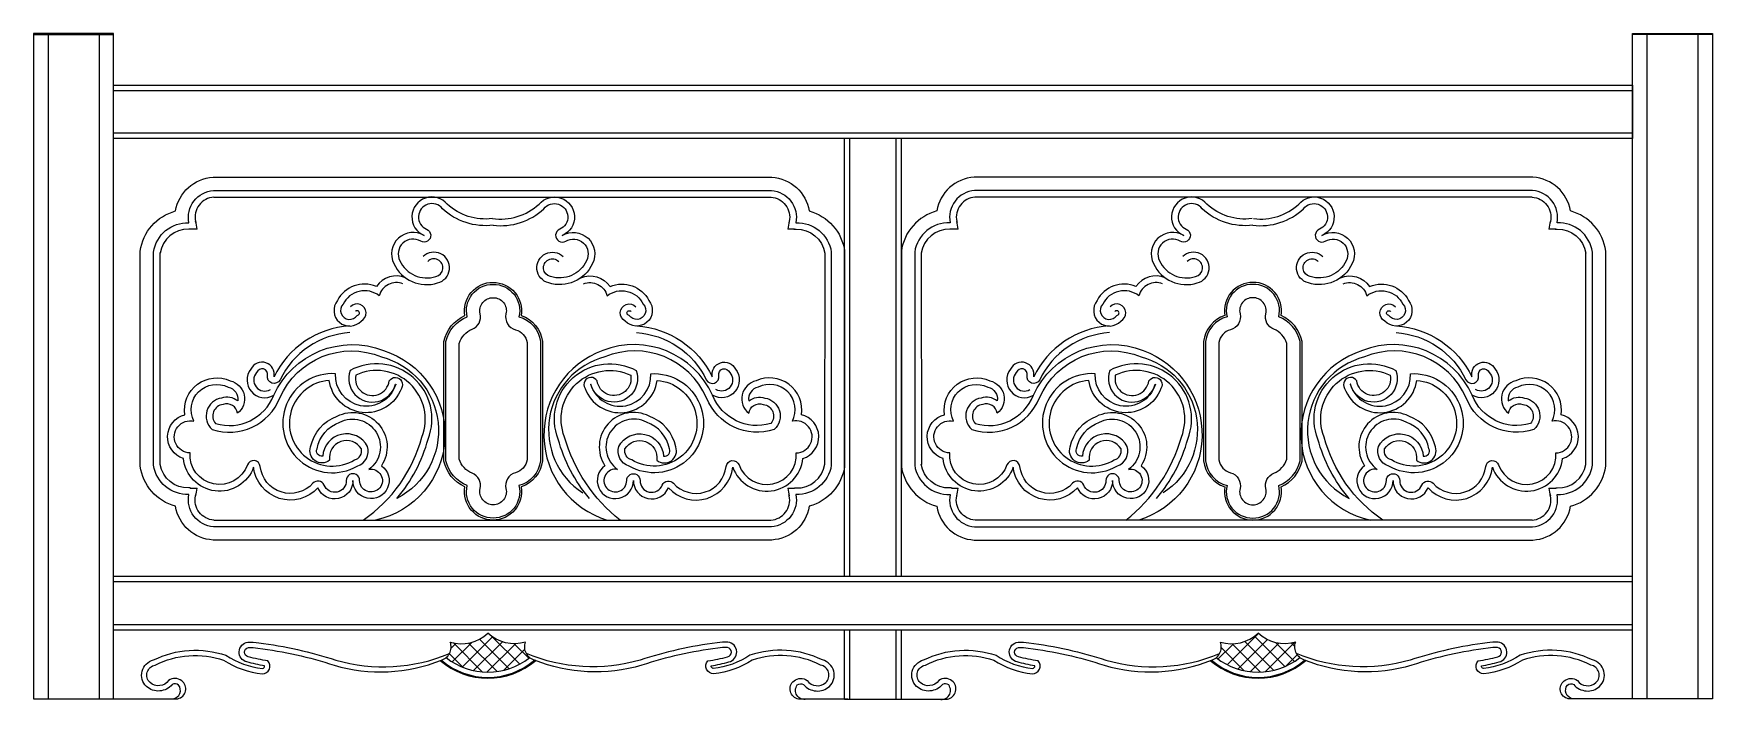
# Model space of a CAD drawing. Header units: metres. Extents: x 142 to 2662, y 3588 to 4588.
import ezdxf

# ---------------------------------------------------------------- set-up
doc = ezdxf.new("R2010")
doc.units = ezdxf.units.M
for name, color, linetype in [('3', 3, 'Continuous'), ('4', 4, 'Continuous'), ('7', 7, 'Continuous')]:
    doc.layers.add(name, color=color, linetype=linetype)

msp = doc.modelspace()

# ---------------------------------------------------------------- hatches: boundary and pattern name
h = msp.add_hatch()
h.set_pattern_fill('ANSI37', scale=5)
h.paths.add_polyline_path([(886.7, 3650.81, -0.33), (880.55, 3674.11, -0.27), (823.98, 3687.58, -0.27), (767.42, 3674.11, -0.33), (761.27, 3650.81, 0.35)])
h = msp.add_hatch()
h.set_pattern_fill('ANSI37', scale=5)
h.paths.add_polyline_path([(2042.77, 3650.81, -0.33), (2036.61, 3674.11, -0.27), (1980.05, 3687.58, -0.27), (1923.49, 3674.11, -0.33), (1917.33, 3650.81, 0.35)])

# ---------------------------------------------------------------- linework, layer by layer
at = {"layer": '3'}
for p, q in [((262.02, 4502.58), (2542.02, 4502.58)), ((2542.02, 4438.58), (262.02, 4438.58)), ((1367.45, 3772.42), (1367.45, 4430.58)), ((1436.59, 3772.42), (1436.59, 4430.58)), ((412.7, 4342.46), (1249.08, 4342.43)), ((2391.34, 4342.46), (1554.95, 4342.43)), ((332.02, 3940.67), (332.02, 4259.2)), ((2472.02, 3940.67), (2472.02, 4259.2)), ((1329.57, 4258.47), (1329.45, 3940.67)), ((1474.46, 4258.47), (1474.59, 3940.67)), ((412.7, 3857.41), (1248.77, 3857.41)), ((2391.34, 3857.41), (1555.27, 3857.41)), ((2542.02, 3764.42), (262.02, 3764.42)), ((262.02, 3700.42), (2542.02, 3700.42)), ((1367.45, 3588.28), (1367.45, 3692.42)), ((1436.59, 3588.28), (1436.59, 3692.42))]:
    msp.add_line(p, q, dxfattribs=at)
for points in [[(412.7, 4342.46, 0.46), (385.2, 4306.16, 0.01), (385.54, 4304.62, -0.04)], [(1248.77, 4342.46, -0.46), (1276.27, 4306.16, -0.01), (1275.93, 4304.62, 0.04)], [(1555.27, 4342.46, 0.46), (1527.77, 4306.16, 0.01), (1528.11, 4304.62)], [(2391.34, 4342.46, -0.46), (2418.84, 4306.16, -0.01), (2418.49, 4304.62)], [(831.9, 4300.34, -0.22), (755.74, 4325.04, 1.29), (732.04, 4294.24, -1.07), (723.06, 4276.42, 0.75), (691.79, 4246.97, 0.38), (745.86, 4223.35, 1.33), (733.6, 4245.99, 1.33)], [(831.9, 4300.34, 0.22), (908.06, 4325.04, -1.29), (931.76, 4294.24, 1.07), (940.74, 4276.42, -0.75), (972.01, 4246.97, -0.38), (917.94, 4223.35, -1.33), (930.2, 4245.99, -1.33)], [(1972.14, 4300.34, -0.22), (1895.98, 4325.04, 1.29), (1872.28, 4294.24, -1.07), (1863.29, 4276.42, 0.75), (1832.03, 4246.97, 0.38), (1886.1, 4223.35, 1.33), (1873.84, 4245.99)], [(1972.14, 4300.34, 0.22), (2048.3, 4325.04, -1.29), (2071.99, 4294.24, 1.07), (2080.98, 4276.42, -0.75), (2112.24, 4246.97, -0.38), (2058.17, 4223.35, -1.33), (2070.43, 4245.99)], [(378.25, 4294.36, -0.04), (375.02, 4294.27, 0.38), (331.89, 4258.47)], [(1283.22, 4294.36, 0.04), (1286.45, 4294.27, -0.38), (1329.57, 4258.47)], [(1520.82, 4294.36, -0.04), (1517.59, 4294.27, 0.38), (1474.46, 4258.47)], [(2425.78, 4294.36, 0.04), (2429.02, 4294.27, -0.38), (2472.14, 4258.47)], [(696.48, 4212.19, 0.46), (660.97, 4194.27, 0.48), (606.59, 4181.62, 1.09), (627.76, 4164.94, 1.46), (624.99, 4170.93, 1.46)], [(905.74, 4054.18), (905.74, 3946.29, -0.29), (874.08, 3907.13, -0.46), (831.8, 3857.41, -0.47), (789.56, 3907.4, -0.24), (757.85, 3946.12), (757.85, 4125.79, -0.24), (789.56, 4164.51, -0.47), (831.8, 4214.5, -0.46), (874.08, 4164.78, -0.29), (905.74, 4125.62), (905.74, 4035.96)], [(967.32, 4212.19, -0.46), (1002.83, 4194.27, -0.48), (1057.21, 4181.62, -1.09), (1036.04, 4164.94, -1.46), (1038.81, 4170.93, -1.46)], [(1836.72, 4212.19, 0.46), (1801.21, 4194.27, 0.48), (1746.83, 4181.62, 1.09), (1768, 4164.94, 1.46), (1765.22, 4170.93)], [(1898.29, 4054.18), (1898.29, 3946.29, 0.29), (1929.95, 3907.13, 0.46), (1972.24, 3857.41, 0.47), (2014.48, 3907.4, 0.24), (2046.19, 3946.12), (2046.19, 4125.79, 0.24), (2014.48, 4164.51, 0.47), (1972.24, 4214.5, 0.46), (1929.95, 4164.78, 0.29), (1898.29, 4125.62), (1898.29, 4035.96)], [(2107.55, 4212.19, -0.46), (2143.06, 4194.27, -0.48), (2197.45, 4181.62, -1.09), (2176.28, 4164.94, -1.46), (2179.05, 4170.93)], [(616.9, 4139.07, 0.27), (512.01, 4068.21, -0.88), (493.21, 4074.55, 0.93), (476.88, 4079.01, 0.86), (497.45, 4053.46, 0.86)], [(1046.9, 4139.07, -0.27), (1151.79, 4068.21, 0.88), (1170.59, 4074.55, -0.93), (1186.92, 4079.01, -0.86), (1166.35, 4053.46, -0.86)], [(1757.14, 4139.07, 0.27), (1652.24, 4068.21, -0.88), (1633.44, 4074.55, 0.93), (1617.12, 4079.01, 0.86), (1637.68, 4053.46)], [(2187.13, 4139.07, -0.27), (2292.03, 4068.21, 0.88), (2310.83, 4074.55, -0.93), (2327.15, 4079.01, -0.86), (2306.59, 4053.46)], [(687.39, 3889.95, 0.11), (734.3, 3979.04, 0.7), (617.09, 4082.02, 1.05), (685.17, 4061.69, -0.84), (685.24, 4060.43, -0.88), (595.35, 4077.2, 1.35), (627.93, 3938.56, 0.41), (643.36, 3968.04, 0.76), (576.13, 3953.25, -0.6), (567.48, 3964.61, -0.27), (601.53, 4004.28, -0.93), (645.33, 3933.56, -2.8), (631.43, 3916.95, 1.01), (611.44, 3916.86, -0.83), (578.04, 3909.91, 0.55), (561.32, 3912.73, -0.65), (482.25, 3937.86, 0.79), (462.91, 3940.18, -0.87), (376.87, 3958.32, -1.11), (382.72, 4006, -0.73), (434, 4056.99, -0.41), (448.37, 4036.43, 0.25), (424.15, 4040.76, 0.63), (409.94, 3993.7, 0.4), (511.69, 4040.97, -0.41), (664.35, 4102.49, -0.69), (687.39, 3889.95)], [(976.41, 3889.95, -0.11), (929.5, 3979.04, -0.7), (1046.71, 4082.02, -1.05), (978.63, 4061.69, 0.84), (978.56, 4060.43, 0.88), (1068.45, 4077.2, -1.35), (1035.88, 3938.56, -0.41), (1020.44, 3968.04, -0.76), (1087.67, 3953.25, 0.6), (1096.32, 3964.61, 0.27), (1062.27, 4004.28, 0.93), (1018.47, 3933.56, 2.8), (1032.37, 3916.95, -1.01), (1052.36, 3916.86, 0.83), (1085.76, 3909.91, -0.55), (1102.48, 3912.73, 0.65), (1181.55, 3937.86, -0.79), (1200.89, 3940.18, 0.87), (1286.93, 3958.32, 1.11), (1281.08, 4006, 0.73), (1229.8, 4056.99, 0.41), (1215.43, 4036.43, -0.25), (1239.65, 4040.76, -0.63), (1253.86, 3993.7, -0.4), (1152.11, 4040.97, 0.41), (999.45, 4102.49, 0.65), (966.24, 3898.36)], [(1827.63, 3889.95, 0.11), (1874.53, 3979.04, 0.7), (1757.33, 4082.02, 1.05), (1825.41, 4061.69, -0.84), (1825.48, 4060.43, -0.88), (1735.58, 4077.2, 1.35), (1768.16, 3938.56, 0.41), (1783.59, 3968.04, 0.76), (1716.36, 3953.25, -0.6), (1707.71, 3964.61, -0.27), (1741.76, 4004.28, -0.93), (1785.56, 3933.56, -2.8), (1771.67, 3916.95, 1.01), (1751.67, 3916.86, -0.83), (1718.28, 3909.91, 0.55), (1701.55, 3912.73, -0.65), (1622.48, 3937.86, 0.79), (1603.15, 3940.18, -0.87), (1517.1, 3958.32, -1.11), (1522.95, 4006, -0.73), (1574.24, 4056.99, -0.41), (1588.61, 4036.43, 0.25), (1564.38, 4040.76, 0.63), (1550.17, 3993.7, 0.4), (1651.93, 4040.97, -0.41), (1804.58, 4102.49, -0.65), (1837.79, 3898.36)], [(2116.65, 3889.95, -0.11), (2069.74, 3979.04, -0.7), (2186.95, 4082.02, -1.05), (2118.87, 4061.69, 0.84), (2118.79, 4060.43, 0.88), (2208.69, 4077.2, -1.35), (2176.11, 3938.56, -0.41), (2160.68, 3968.04, -0.76), (2227.91, 3953.25, 0.6), (2236.56, 3964.61, 0.27), (2202.51, 4004.28, 0.93), (2158.71, 3933.56, 2.8), (2172.6, 3916.95, -1.01), (2192.6, 3916.86, 0.83), (2225.99, 3909.91, -0.55), (2242.72, 3912.73, 0.65), (2321.79, 3937.86, -0.79), (2341.12, 3940.18, 0.87), (2427.17, 3958.32, 1.11), (2421.32, 4006, 0.73), (2370.04, 4056.99, 0.41), (2355.66, 4036.43, -0.25), (2379.89, 4040.76, -0.63), (2394.1, 3993.7, -0.4), (2292.34, 4040.97, 0.41), (2139.69, 4102.49, 0.69), (2116.65, 3889.95)], [(378.25, 3905.51, 0.04), (375.02, 3905.6, -0.37), (332.02, 3940.67, -0.37)], [(1283.22, 3905.51, -0.04), (1286.45, 3905.6, 0.38), (1329.57, 3941.4)], [(1520.82, 3905.51, 0.04), (1517.59, 3905.6, -0.38), (1474.46, 3941.4)], [(2425.78, 3905.51, -0.04), (2429.02, 3905.6, 0.37), (2472.02, 3940.67)], [(412.7, 3857.41, -0.46), (385.2, 3893.71, -0.01), (385.54, 3895.25, 0.04)], [(1248.77, 3857.41, 0.46), (1276.27, 3893.71, 0.01), (1275.93, 3895.25, -0.04)], [(1555.27, 3857.41, -0.46), (1527.77, 3893.71, -0.01), (1528.11, 3895.25)], [(2391.34, 3857.41, 0.46), (2418.84, 3893.71, 0.01), (2418.49, 3895.25)], [(351.57, 3589.07, 0.58), (359.62, 3609.59, 0.3), (350.18, 3610.34, -0.42), (311.41, 3607.35, -0.59), (321.9, 3647.22, -0.2), (430.75, 3654.3, 0.12), (485.65, 3634.66, 0.44), (488.83, 3638.46, -0.03), (462.31, 3644.25, -0.84), (463.72, 3674.01, -0.05), (479.96, 3672.9, -0.05), (595.52, 3647.02, 0.17), (766.3, 3656.78, 0.17)], [(1302.21, 3588.28, -0.7), (1288.42, 3609.65, -0.29), (1297.79, 3610.34, 0.42), (1336.56, 3607.35, 0.59), (1326.07, 3647.22, 0.2), (1217.22, 3654.3, -0.12), (1162.32, 3634.66, -0.44), (1159.14, 3638.46, 0.03), (1185.65, 3644.25, 0.84), (1184.25, 3674.01, 0.05), (1168.01, 3672.9, 0.05), (1052.45, 3647.02, -0.17), (881.67, 3656.78, -0.17)], [(1501.83, 3588.28, 0.7), (1515.62, 3609.65, 0.29), (1506.25, 3610.34, -0.42), (1467.48, 3607.35, -0.59), (1477.96, 3647.22, -0.2), (1586.81, 3654.3, 0.12), (1641.72, 3634.66, 0.44), (1644.89, 3638.46, -0.03), (1618.38, 3644.25, -0.84), (1619.78, 3674.01, -0.05), (1636.02, 3672.9, -0.05), (1751.59, 3647.02, 0.17), (1922.37, 3656.78, 0.17)], [(2452.46, 3589.07, -0.58), (2444.41, 3609.59, -0.3), (2453.85, 3610.34, 0.42), (2492.62, 3607.35, 0.59), (2482.14, 3647.22, 0.2), (2373.29, 3654.3, -0.12), (2318.38, 3634.66, -0.44), (2315.21, 3638.46, 0.03), (2341.72, 3644.25, 0.84), (2340.32, 3674.01, 0.05), (2324.08, 3672.9, 0.05), (2208.51, 3647.02, -0.17), (2037.73, 3656.78, -0.17)]]:
    msp.add_lwpolyline(points, format="xyb", dxfattribs=at)
for centre, radius, start, end in [((384.84, 4046.3), 248.16, 89.4, 91.78), ((230.79, 4270.83), 158.4, 8.57, 12.89), ((1276.63, 4046.3), 248.16, 88.22, 90.6), ((1430.67, 4270.83), 158.4, 167.11, 171.43), ((1527.41, 4046.3), 248.16, 89.4, 91.78), ((1373.36, 4270.83), 158.4, 8.57, 12.89), ((2419.2, 4046.3), 248.16, 88.22, 90.6), ((2573.24, 4270.83), 158.4, 167.11, 171.43), ((384.84, 4153.57), 248.16, 268.22, 270.6), ((230.79, 3929.04), 158.4, 347.11, 351.43), ((1276.63, 4153.57), 248.16, 269.4, 271.78), ((1430.67, 3929.04), 158.4, 188.57, 192.89), ((1527.41, 4153.57), 248.16, 268.22, 270.6), ((1373.36, 3929.04), 158.4, 347.11, 351.43), ((2419.2, 4153.57), 248.16, 269.4, 271.78), ((2573.24, 3929.04), 158.4, 188.57, 192.89), ((823.98, 3727.53), 106.52, 229.03, 310.97), ((823.98, 3729.36), 100.52, 231.39, 308.61), ((1980.05, 3727.53), 106.52, 229.03, 310.97), ((1980.05, 3729.36), 100.52, 231.39, 308.61)]:
    msp.add_arc(centre, radius, start, end, dxfattribs=at)
at = {"layer": '4'}
msp.add_line((262.02, 3692.42), (2542.02, 3692.42), dxfattribs=at)
for points in [[(262.02, 4588.28), (142.02, 4588.28), (142.02, 3589.07), (262.02, 3589.07)], [(2542.02, 4588.28), (2662.02, 4588.28), (2662.02, 3589.07), (2542.02, 3589.07)]]:
    msp.add_lwpolyline(points, close=True, dxfattribs=at)
at = {"layer": '7'}
for p, q in [((142.02, 4586.7), (262.02, 4586.7)), ((163.72, 4586.7), (163.72, 3589.07)), ((240.31, 4586.7), (240.31, 3589.07)), ((2662.02, 4586.7), (2542.02, 4586.7)), ((2563.72, 4586.7), (2563.72, 3589.07)), ((2640.31, 4586.7), (2640.31, 3589.07)), ((1359.45, 3772.42), (1359.45, 4430.58)), ((1444.59, 3772.42), (1444.59, 4430.58)), ((2542.02, 3772.42), (262.02, 3772.42)), ((1359.45, 3588.28), (1359.45, 3692.42)), ((1444.59, 3588.28), (1444.59, 3692.42)), ((262.02, 3589.07), (358.41, 3589.07)), ((1364.45, 3588.28), (1290.41, 3588.28)), ((1359.45, 3588.28), (1444.59, 3588.28)), ((1439.59, 3588.28), (1513.63, 3588.28)), ((2542.02, 3589.07), (2445.63, 3589.07))]:
    msp.add_line(p, q, dxfattribs=at)
msp.add_lwpolyline([(262.02, 4510.58), (2542.02, 4510.58), (2542.02, 4430.58), (262.02, 4430.58)], close=True, dxfattribs=at)
for points in [[(1359.45, 4261.49), (1359.45, 3938.38, -0.3), (1306.33, 3878.13, -0.35), (1250.07, 3827.44), (411.39, 3827.44, -0.35), (355.14, 3878.13, -0.3), (302.02, 3938.38), (302.02, 4261.49, -0.3), (355.14, 4321.74, -0.35), (411.39, 4372.43), (1250.07, 4372.43, -0.35), (1306.33, 4321.74, -0.3)], [(1444.59, 4261.49), (1444.59, 3938.38, 0.3), (1497.71, 3878.13, 0.35), (1553.96, 3827.44), (2392.64, 3827.44, 0.35), (2448.9, 3878.13, 0.3), (2502.02, 3938.38), (2502.02, 4261.49, 0.3), (2448.9, 4321.74, 0.35), (2392.64, 4372.43), (1553.96, 4372.43, 0.35), (1497.71, 4321.74, 0.3)]]:
    msp.add_lwpolyline(points, format="xyb", close=True, dxfattribs=at)
for points in [[(1339.45, 4260.04), (1339.45, 3939.83, -0.38), (1286.31, 3895.73, -0.45), (1249.45, 3847.44), (412.01, 3847.44, -0.45), (375.16, 3895.73, -0.38), (322.02, 3939.83), (322.02, 4260.04, -0.38), (375.16, 4304.14, -0.45), (412.01, 4352.43), (1249.45, 4352.43, -0.45), (1286.31, 4304.14, -0.38), (1339.45, 4260.04)], [(830.73, 4310.27, -0.22), (763.05, 4331.91, 1.27), (728.12, 4285.04, 0.75), (682.79, 4242.61, 0.38), (748.54, 4213.71, 1.31), (726.61, 4253.14)], [(830.73, 4310.27, 0.22), (900.75, 4331.91, -1.27), (935.68, 4285.04, -0.75), (981.01, 4242.61, -0.38), (915.26, 4213.71, -1.31), (937.19, 4253.14)], [(1464.59, 4260.04), (1464.59, 3939.83, 0.38), (1517.73, 3895.73, 0.45), (1554.58, 3847.44), (2392.02, 3847.44, 0.45), (2428.88, 3895.73, 0.38), (2482.02, 3939.83), (2482.02, 4260.04, 0.38), (2428.88, 4304.14, 0.45), (2392.02, 4352.43), (1554.58, 4352.43, 0.45), (1517.73, 4304.14, 0.38), (1464.59, 4260.04)], [(1970.97, 4310.27, -0.22), (1903.28, 4331.91, 1.27), (1868.36, 4285.04, 0.75), (1823.03, 4242.61, 0.38), (1888.78, 4213.71, 1.31), (1866.85, 4253.14)], [(1973.3, 4310.27, 0.22), (2040.99, 4331.91, -1.27), (2075.91, 4285.04, -0.75), (2121.24, 4242.61, -0.38), (2055.5, 4213.71, -1.31), (2077.43, 4253.14)], [(700.3, 4221.44, 0.35), (656.52, 4208.4, 0.39), (598.2, 4187.2, 0.97), (633.78, 4156.46, 1.18), (617.8, 4177.88)], [(902.74, 4054.18), (902.74, 3946.46, -0.31), (870.6, 3909.21, -0.49), (831.8, 3860.41, -0.49), (792.99, 3909.21, -0.25), (760.85, 3946.46), (760.85, 4035.96), (760.85, 4125.45, -0.25), (792.99, 4162.7, -0.49), (831.8, 4211.5, -0.49), (870.6, 4162.7, -0.31), (902.74, 4125.45), (902.74, 4035.96)], [(963.5, 4221.44, -0.35), (1007.28, 4208.4, -0.39), (1065.6, 4187.2, -0.97), (1030.02, 4156.46, -1.18), (1046, 4177.88)], [(1840.54, 4221.44, 0.35), (1796.76, 4208.4, 0.39), (1738.43, 4187.2, 0.97), (1774.02, 4156.46, 1.18), (1758.03, 4177.88)], [(1901.29, 4054.18), (1901.29, 3946.46, 0.31), (1933.43, 3909.21, 0.49), (1972.24, 3860.41, 0.49), (2011.04, 3909.21, 0.25), (2043.19, 3946.46), (2043.19, 4035.96), (2043.19, 4125.45, 0.25), (2011.04, 4162.7, 0.49), (1972.24, 4211.5, 0.49), (1933.43, 4162.7, 0.31), (1901.29, 4125.45), (1901.29, 4035.96)], [(2103.73, 4221.44, -0.35), (2147.51, 4208.4, -0.39), (2205.84, 4187.2, -0.97), (2170.25, 4156.46, -1.18), (2186.24, 4177.88)], [(882.74, 4054.18), (882.74, 3947.78, -0.3), (865.43, 3928.54, 0.41), (851.14, 3904.62, -0.49), (831.8, 3880.41, -0.49), (812.46, 3904.62, 0.37), (800.27, 3927.84, -0.23), (780.85, 3949), (780.85, 4122.91, -0.23), (800.27, 4144.07, 0.37), (812.46, 4167.29, -0.49), (831.8, 4191.5, -0.49), (851.14, 4167.29, 0.41), (865.43, 4143.38, -0.3), (882.74, 4124.13), (882.74, 4035.96)], [(1921.29, 4054.18), (1921.29, 3947.78, 0.3), (1938.6, 3928.54, -0.41), (1952.9, 3904.62, 0.49), (1972.24, 3880.41, 0.49), (1991.58, 3904.62, -0.37), (2003.76, 3927.84, 0.23), (2023.19, 3949), (2023.19, 4122.91, 0.23), (2003.76, 4144.07, -0.37), (1991.58, 4167.29, 0.49), (1972.24, 4191.5, 0.49), (1952.9, 4167.29, -0.41), (1938.6, 4143.38, 0.3), (1921.29, 4124.13), (1921.29, 4035.96)], [(616.21, 4149.05, 0.27), (503.01, 4072.58, 0.88), (468.28, 4084.32, 0.83), (502.46, 4044.81)], [(1047.59, 4149.05, -0.27), (1160.79, 4072.58, -0.88), (1195.52, 4084.32, -0.83), (1161.34, 4044.81)], [(1756.44, 4149.05, 0.27), (1643.25, 4072.58, 0.88), (1608.52, 4084.32, 0.83), (1642.69, 4044.81)], [(2187.83, 4149.05, -0.27), (2301.02, 4072.58, -0.88), (2335.75, 4084.32, -0.83), (2301.58, 4044.81)], [(636.84, 3857.41, 0.18), (724.79, 3982.2, 0.68), (625.52, 4075.12, 1.03), (675.91, 4066.43, -1.02), (694.04, 4055.28, -0.78), (585.8, 4067.18, 1.27), (623.94, 3947.83, 0.41), (634.04, 3964.22, 0.83), (586.37, 3947.3, -0.76), (557.84, 3967.43, -0.26), (597.55, 4013.48, -0.77), (664.13, 3938.93, -1.66), (621.44, 3917.05, -0.83), (568.8, 3906.09, -0.65), (472.31, 3936.76, -0.8), (367.04, 3949.91, -0.76), (369.24, 4015.62, -0.6), (437.29, 4066.52, -0.63), (448.18, 4017.81, 0.49), (426.45, 4030.97, 0.61), (415.29, 4002.48, 0.39), (502.46, 4044.81, -0.4), (667.49, 4112.01, -0.77), (655.45, 3857.41)], [(1022.57, 3857.41, -0.16), (939.01, 3982.2, -0.68), (1038.28, 4075.12, -1.03), (987.89, 4066.43, 1.02), (969.76, 4055.28, 0.78), (1078, 4067.18, -1.27), (1039.86, 3947.83, -0.41), (1029.76, 3964.22, -0.83), (1077.43, 3947.3, 0.76), (1105.96, 3967.43, 0.26), (1066.25, 4013.48, 0.77), (999.67, 3938.93, 1.66), (1042.36, 3917.05, 0.83), (1095, 3906.09, 0.65), (1191.49, 3936.76, 0.8), (1296.76, 3949.91, 0.76), (1294.57, 4015.62, 0.6), (1226.51, 4066.52, 0.63), (1215.62, 4017.81, -0.49), (1237.35, 4030.97, -0.61), (1248.51, 4002.48, -0.39), (1161.34, 4044.81, 0.4), (996.31, 4112.01, 0.72), (1003.12, 3857.41)], [(1781.46, 3857.41, 0.16), (1865.03, 3982.2, 0.68), (1765.76, 4075.12, 1.03), (1816.14, 4066.43, -1.02), (1834.27, 4055.28, -0.78), (1726.04, 4067.18, 1.27), (1764.18, 3947.83, 0.41), (1774.28, 3964.22, 0.83), (1726.6, 3947.3, -0.76), (1698.07, 3967.43, -0.26), (1737.78, 4013.48, -0.77), (1804.36, 3938.93, -1.66), (1761.67, 3917.05, -0.83), (1709.04, 3906.09, -0.65), (1612.54, 3936.76, -0.8), (1507.28, 3949.91, -0.76), (1509.47, 4015.62, -0.6), (1577.52, 4066.52, -0.63), (1588.42, 4017.81, 0.49), (1566.69, 4030.97, 0.61), (1555.52, 4002.48, 0.39), (1642.69, 4044.81, -0.4), (1807.72, 4112.01, -0.72), (1800.91, 3857.41)], [(2167.19, 3857.41, -0.18), (2079.24, 3982.2, -0.68), (2178.51, 4075.12, -1.03), (2128.13, 4066.43, 1.02), (2110, 4055.28, 0.78), (2218.23, 4067.18, -1.27), (2180.09, 3947.83, -0.41), (2170, 3964.22, -0.83), (2217.67, 3947.3, 0.76), (2246.2, 3967.43, 0.26), (2206.49, 4013.48, 0.77), (2139.91, 3938.93, 1.66), (2182.6, 3917.05, 0.83), (2235.23, 3906.09, 0.65), (2331.73, 3936.76, 0.8), (2436.99, 3949.91, 0.76), (2434.8, 4015.62, 0.6), (2366.75, 4066.52, 0.63), (2355.85, 4017.81, -0.49), (2377.59, 4030.97, -0.61), (2388.75, 4002.48, -0.39), (2301.58, 4044.81, 0.4), (2136.55, 4112.01, 0.77), (2148.59, 3857.41)], [(752.18, 3646.66, 0.47), (767.42, 3674.11, 0.27), (823.98, 3687.58)], [(895.79, 3646.66, -0.47), (880.55, 3674.11, -0.27), (823.98, 3687.58)], [(1908.25, 3646.66, 0.47), (1923.49, 3674.11, 0.27), (1980.05, 3687.58)], [(2051.86, 3646.66, -0.47), (2036.61, 3674.11, -0.27), (1980.05, 3687.58)], [(358.41, 3589.07, 0.65), (364.41, 3616, 0.33), (344.74, 3616.36, -0.44), (316.8, 3613.26, -0.61), (324.56, 3639.61, -0.2), (427.26, 3647.02, 0.12), (485.22, 3626.66, 0.67), (493.74, 3645.82, -0.03), (464.25, 3652.02, -0.83), (464.41, 3666.03, -0.05), (478.86, 3664.97, -0.05), (593.08, 3639.4, 0.17), (754.15, 3647.11)], [(1290.41, 3588.28, -0.65), (1283.56, 3616, -0.33), (1303.23, 3616.36, 0.44), (1331.17, 3613.26, 0.61), (1323.4, 3639.61, 0.2), (1220.71, 3647.02, -0.12), (1162.75, 3626.66, -0.67), (1154.23, 3645.82, 0.03), (1183.72, 3652.02, 0.83), (1183.56, 3666.03, 0.05), (1169.11, 3664.97, 0.05), (1054.89, 3639.4, -0.17), (893.82, 3647.11)], [(1513.63, 3588.28, 0.65), (1520.47, 3616, 0.33), (1500.81, 3616.36, -0.44), (1472.87, 3613.26, -0.61), (1480.63, 3639.61, -0.2), (1583.32, 3647.02, 0.12), (1641.29, 3626.66, 0.67), (1649.8, 3645.82, -0.03), (1620.32, 3652.02, -0.83), (1620.48, 3666.03, -0.05), (1634.92, 3664.97, -0.05), (1749.14, 3639.4, 0.17), (1910.21, 3647.11)], [(2445.63, 3589.07, -0.65), (2439.63, 3616, -0.33), (2459.29, 3616.36, 0.44), (2487.23, 3613.26, 0.61), (2479.47, 3639.61, 0.2), (2376.78, 3647.02, -0.12), (2318.82, 3626.66, -0.67), (2310.3, 3645.82, 0.03), (2339.79, 3652.02, 0.83), (2339.62, 3666.03, 0.05), (2325.18, 3664.97, 0.05), (2210.96, 3639.4, -0.17), (2049.89, 3647.11)]]:
    msp.add_lwpolyline(points, format="xyb", dxfattribs=at)
for centre in [(823.98, 3729.36), (1980.05, 3729.36)]:
    msp.add_arc(centre, 109.52, 229.03, 310.97, dxfattribs=at)

doc.saveas('drawing.dxf')
